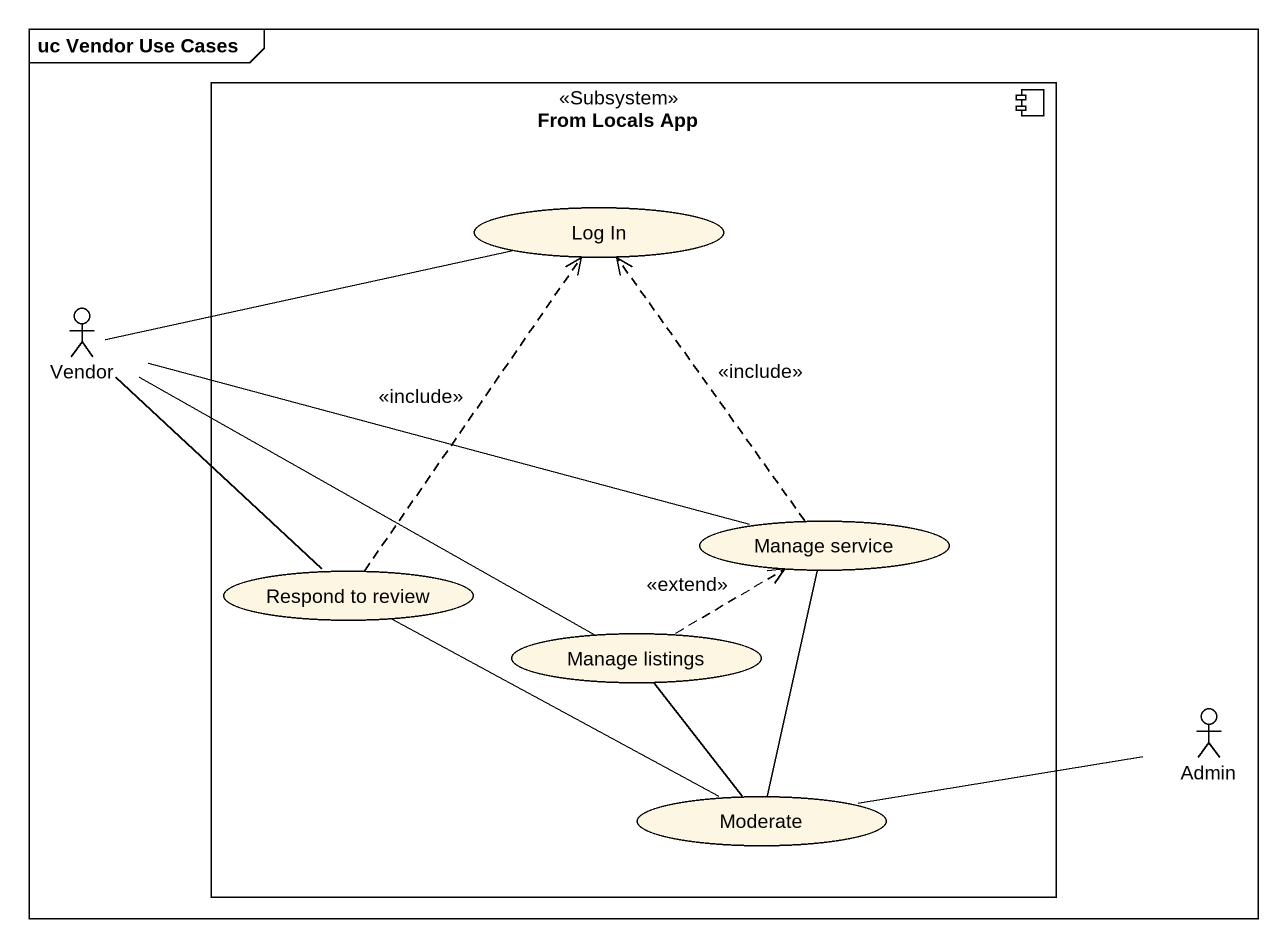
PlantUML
@startuml
mainframe uc Vendor Use Cases
component "From Locals App" as From_Locals_App <<Subsystem>> {
  usecase "Log In" as Log_In
  usecase "Respond to review" as Respond_to_review
  usecase "Manage service" as Manage_service
  usecase "Manage listings" as Manage_listings
  usecase Moderate
}
actor Vendor
actor Admin
Vendor -right- Log_In
Vendor -- Respond_to_review
Vendor -right- Manage_service
Vendor -right- Manage_listings
Respond_to_review .up.> Log_In : <<include>>
Manage_service .up.> Log_In : <<include>>
Manage_listings .up.> Manage_service : <<extend>>
Admin -left- Moderate
Moderate -left- Respond_to_review
Moderate -up- Manage_service
Moderate -up- Manage_listings
@enduml
